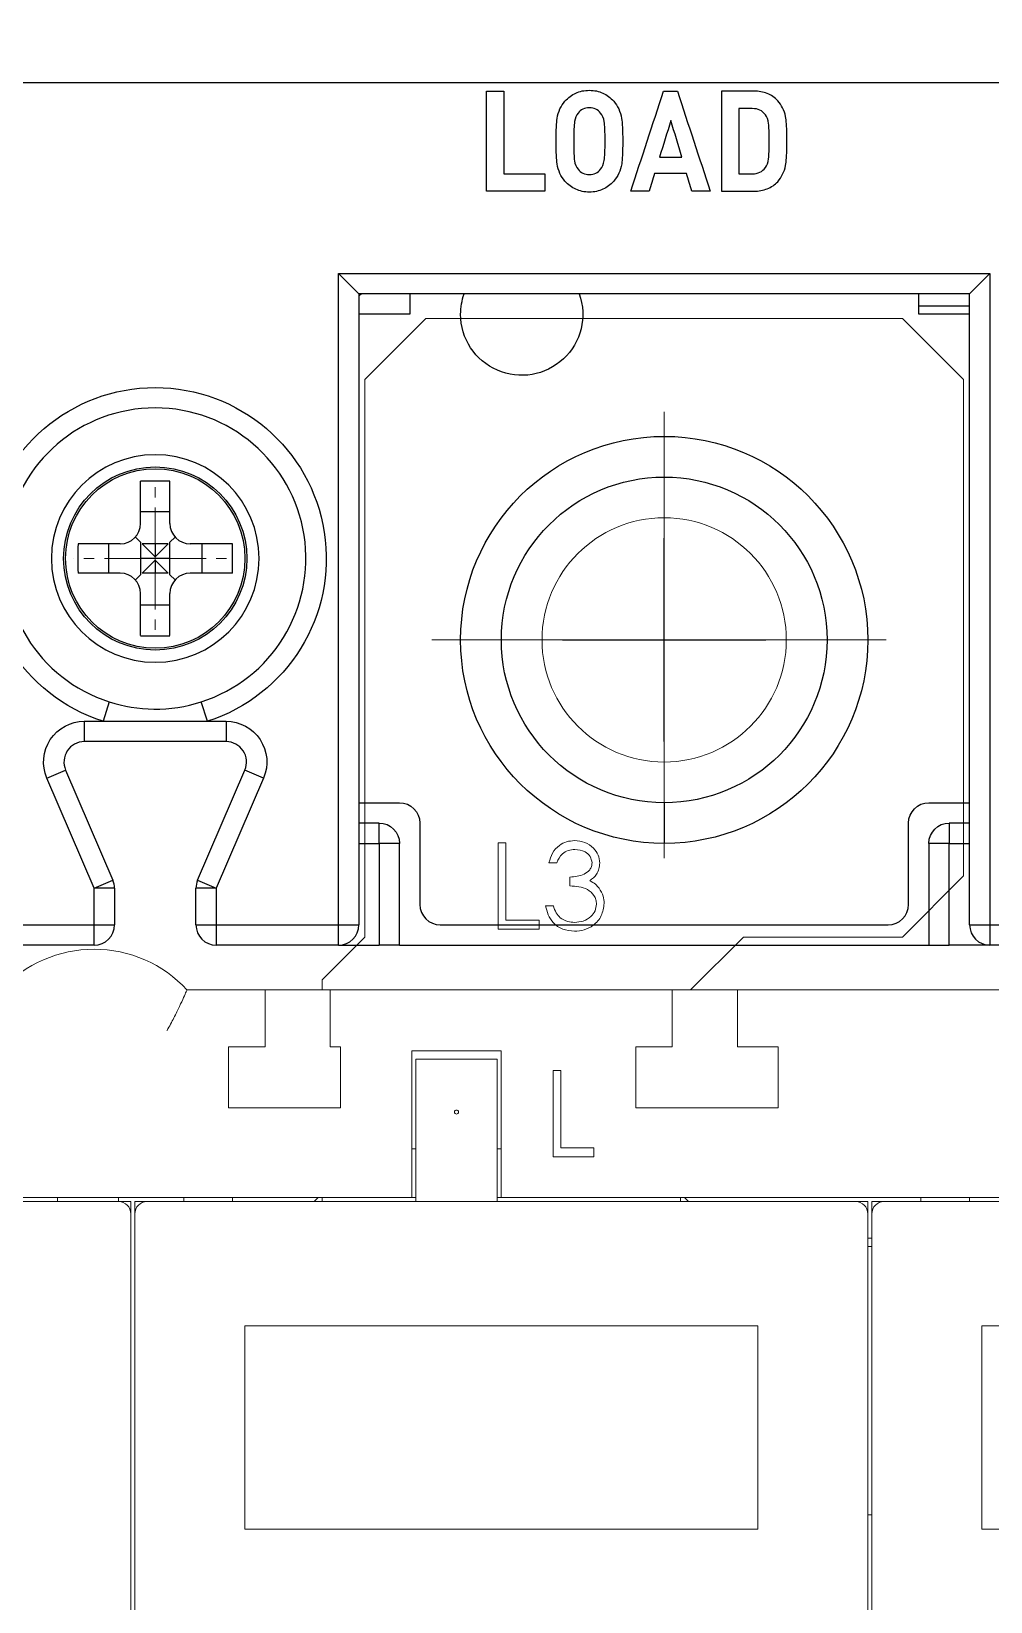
# Model space of a CAD drawing. Header units: millimetres. Extents: x 60229 to 91621, y 21923 to 36546.
# Drawn here: x 69907.69 to 69931.25, y 30044.09 to 30082.67 of the extents above; entities that cross this region are included whole.
import ezdxf

# ---------------------------------------------------------------- set-up
doc = ezdxf.new("R2010")
doc.units = ezdxf.units.MM
doc.linetypes.add('AM_ISO08W050', pattern=[18, 12, -1.5, 3, -1.5])
doc.linetypes.add('CENTER', pattern=[2, 1.25, -0.25, 0.25, -0.25])
for name, color, linetype in [('1', 7, 'Continuous'), ('DEF_AXIS', 7, 'Continuous'), ('DEF_FEATURE', 7, 'Continuous')]:
    doc.layers.add(name, color=color, linetype=linetype)
doc.layers.add('AM_07_중심선', color=1, linetype='AM_ISO08W050', lineweight=18)

# ---------------------------------------------------------------- blocks, each defined once
blk = doc.blocks.new('PS2-40S3P40G-DM')
at = {"color": 7, "linetype": 'Continuous', "lineweight": 0}
for p, q in [((63.305, 61.592), (64.805, 63.092)), ((64.805, 63.092), (76.505, 63.092)), ((76.505, 63.092), (78.005, 61.592)), ((63.305, 47.892), (63.305, 61.592)), ((78.005, 61.592), (78.005, 49.392)), ((66.577, 48.089), (66.577, 50.206)), ((66.577, 50.206), (66.767, 50.206)), ((66.767, 50.206), (66.767, 48.307)), ((68.015, 49.718), (67.825, 49.718)), ((76.505, 47.892), (78.005, 49.392)), ((68.341, 49.148), (68.341, 49.365)), ((67.744, 48.659), (67.934, 48.659)), ((66.767, 48.307), (67.581, 48.307)), ((67.581, 48.307), (67.581, 48.089)), ((63.305, 47.892), (62.255, 46.842)), ((67.581, 48.089), (66.577, 48.089)), ((71.305, 46.592), (72.605, 47.892)), ((76.505, 47.892), (72.605, 47.892)), ((62.255, 46.592), (62.255, 46.842)), ((58.936, 46.592), (60.855, 46.592)), ((60.855, 46.592), (60.855, 45.592)), ((62.455, 46.592), (60.855, 46.592)), ((62.455, 45.592), (62.455, 46.592)), ((62.455, 46.592), (70.855, 46.592)), ((70.855, 46.592), (70.855, 45.592)), ((72.455, 46.592), (70.855, 46.592)), ((72.455, 45.592), (72.455, 46.592)), ((72.455, 46.592), (80.855, 46.592)), ((60.855, 45.192), (60.855, 45.592)), ((62.455, 45.592), (62.455, 45.192)), ((70.855, 45.192), (70.855, 45.592)), ((72.455, 45.592), (72.455, 45.192)), ((59.955, 45.192), (60.855, 45.192)), ((59.955, 43.692), (59.955, 45.192)), ((62.455, 45.192), (62.705, 45.192)), ((62.705, 45.192), (62.705, 43.692)), ((69.955, 45.192), (70.855, 45.192)), ((69.955, 43.692), (69.955, 45.192)), ((72.455, 45.192), (73.455, 45.192)), ((73.455, 45.192), (73.455, 43.692)), ((64.455, 45.092), (66.655, 45.092)), ((64.455, 41.492), (64.455, 45.092)), ((64.555, 44.892), (64.555, 41.392)), ((64.555, 44.892), (66.555, 44.892)), ((66.555, 44.892), (66.555, 41.392)), ((66.655, 45.092), (66.655, 41.492)), ((67.927, 42.492), (67.927, 44.609)), ((67.927, 44.609), (68.117, 44.609)), ((68.117, 44.609), (68.117, 42.709)), ((62.705, 43.692), (59.955, 43.692)), ((73.455, 43.692), (69.955, 43.692)), ((64.555, 42.692), (64.455, 42.692)), ((66.655, 42.692), (66.555, 42.692)), ((68.931, 42.492), (67.927, 42.492)), ((68.117, 42.709), (68.931, 42.709)), ((68.931, 42.709), (68.931, 42.492)), ((39.855, 41.392), (57.255, 41.392)), ((48.555, 41.492), (64.455, 41.492)), ((55.755, 41.492), (55.755, 41.392)), ((57.255, 41.392), (57.255, 41.492)), ((57.255, 41.392), (57.555, 41.392)), ((57.555, 41.392), (57.555, 41.092)), ((57.655, 41.392), (57.955, 41.392)), ((57.655, 41.392), (57.655, 41.092)), ((57.955, 41.392), (75.355, 41.392)), ((58.855, 41.492), (58.855, 41.392)), ((60.055, 41.392), (60.055, 41.492)), ((62.055, 41.392), (62.155, 41.492)), ((62.255, 41.392), (62.255, 41.492)), ((64.555, 41.492), (64.455, 41.492)), ((66.655, 41.492), (66.555, 41.492)), ((66.655, 41.492), (82.555, 41.492)), ((71.055, 41.492), (71.055, 41.392)), ((71.155, 41.492), (71.255, 41.392)), ((75.355, 41.392), (75.655, 41.392)), ((75.655, 41.392), (75.655, 41.092)), ((75.755, 41.392), (76.055, 41.392)), ((75.755, 41.392), (75.755, 41.092)), ((76.055, 41.392), (93.455, 41.392)), ((76.955, 41.492), (76.955, 41.392)), ((78.155, 41.392), (78.155, 41.492)), ((57.555, 41.092), (57.555, 40.392)), ((57.655, 40.392), (57.655, 41.092)), ((75.655, 41.092), (75.655, 40.392)), ((75.755, 40.392), (75.755, 41.092)), ((57.555, 40.392), (57.555, -3.208)), ((57.655, -3.208), (57.655, 40.392)), ((75.655, 40.492), (75.755, 40.492)), ((75.655, 40.392), (75.655, -3.208)), ((75.655, 40.292), (75.755, 40.292)), ((75.755, -3.208), (75.755, 40.392)), ((60.355, 38.342), (60.355, 33.342)), ((72.955, 38.342), (60.355, 38.342)), ((72.955, 33.342), (72.955, 38.342)), ((78.455, 38.342), (78.455, 33.342)), ((91.055, 38.342), (78.455, 38.342)), ((75.655, 33.692), (75.755, 33.692)), ((60.355, 33.342), (72.955, 33.342)), ((78.455, 33.342), (91.055, 33.342))]:
    blk.add_line(p, q, dxfattribs=at)
at = {"color": 1, "lineweight": -3}
for p, q in [((70.655, 52.692), (70.655, 57.692)), ((68.155, 55.192), (73.155, 55.192))]:
    blk.add_line(p, q, dxfattribs=at)
at = {"color": 7, "linetype": 'Continuous', "lineweight": 0}
for centre, radius in [((70.655, 55.192), 3), ((65.555, 43.592), 0.05)]:
    blk.add_circle(centre, radius, dxfattribs=at)
for centre, radius, start, end in [((56.655, 44.492), 3.1, 42.6423, 137.3577), ((57.255, 41.092), 0.3, 0, 90), ((57.955, 41.092), 0.3, 90, 180), ((75.355, 41.092), 0.3, 0, 90), ((76.055, 41.092), 0.3, 90, 180)]:
    blk.add_arc(centre, radius, start, end, dxfattribs=at)
for points, knots in [([(67.825, 49.718), (67.85, 49.799), (67.898, 49.962), (68.06, 50.142), (68.256, 50.245), (68.389, 50.255), (68.455, 50.26)], [0, 0, 0, 0, 0.280289, 0.55968, 0.779747, 1, 1, 1, 1]), ([(68.455, 50.26), (68.541, 50.251), (68.712, 50.233), (68.917, 50.097), (69.047, 49.912), (69.065, 49.778), (69.073, 49.71)], [0, 0, 0, 0, 0.280085, 0.559869, 0.780098, 1, 1, 1, 1]), ([(68.458, 50.043), (68.403, 50.039), (68.293, 50.03), (68.118, 49.924), (68.054, 49.796), (68.015, 49.718)], [0, 0, 0, 0, 0.280636, 0.560364, 1, 1, 1, 1]), ([(68.883, 49.711), (68.873, 49.767), (68.851, 49.878), (68.689, 50.015), (68.545, 50.033), (68.458, 50.043)], [0, 0, 0, 0, 0.278863, 0.560055, 1, 1, 1, 1]), ([(68.341, 49.365), (68.46, 49.376), (68.64, 49.392), (68.815, 49.517), (68.875, 49.622), (68.881, 49.682), (68.883, 49.711)], [0, 0, 0, 0, 0.499396, 0.749029, 0.874537, 1, 1, 1, 1]), ([(69.073, 49.71), (69.07, 49.662), (69.063, 49.564), (68.987, 49.401), (68.887, 49.323), (68.826, 49.275)], [0, 0, 0, 0, 0.280507, 0.560791, 1, 1, 1, 1]), ([(68.992, 48.7), (68.989, 48.737), (68.983, 48.811), (68.917, 48.944), (68.778, 49.075), (68.56, 49.133), (68.414, 49.143), (68.341, 49.148)], [0, 0, 0, 0, 0.125235, 0.250515, 0.499248, 0.749046, 1, 1, 1, 1]), ([(68.826, 49.275), (68.875, 49.249), (68.963, 49.203), (69.027, 49.128), (69.056, 49.094)], [0, 0, 0, 0, 0.559839, 1, 1, 1, 1]), ([(69.056, 49.094), (69.096, 49.03), (69.169, 48.914), (69.178, 48.778), (69.182, 48.718)], [0, 0, 0, 0, 0.559418, 1, 1, 1, 1]), ([(68.45, 48.035), (68.353, 48.044), (68.158, 48.06), (67.93, 48.223), (67.796, 48.437), (67.761, 48.585), (67.744, 48.659)], [0, 0, 0, 0, 0.279877, 0.559012, 0.779271, 1, 1, 1, 1]), ([(67.934, 48.659), (67.953, 48.598), (67.988, 48.488), (68.065, 48.404), (68.099, 48.367)], [0, 0, 0, 0, 0.560694, 1, 1, 1, 1]), ([(69.182, 48.718), (69.167, 48.614), (69.136, 48.406), (68.938, 48.178), (68.696, 48.054), (68.532, 48.041), (68.45, 48.035)], [0, 0, 0, 0, 0.279308, 0.558806, 0.779294, 1, 1, 1, 1]), ([(68.453, 48.252), (68.527, 48.257), (68.673, 48.267), (68.85, 48.377), (68.971, 48.528), (68.985, 48.643), (68.992, 48.7)], [0, 0, 0, 0, 0.2805991, 0.560151, 0.7803024, 1, 1, 1, 1]), ([(68.099, 48.367), (68.16, 48.329), (68.269, 48.26), (68.397, 48.255), (68.453, 48.252)], [0, 0, 0, 0, 0.5587022, 1, 1, 1, 1]), ([(58.936, 46.592), (58.932, 46.583), (58.923, 46.563), (58.856, 46.413), (58.754, 46.191), (58.615, 45.908), (58.504, 45.699), (58.445, 45.594), (58.444, 45.592)], [0, 0, 0, 0, 0.189363, 0.378514, 0.573455, 0.78372, 0.995867, 1, 1, 1, 1])]:
    blk.add_open_spline(points, degree=3, knots=knots, dxfattribs=at)
blk = doc.blocks.new('HGM-100AF(4P)')
at = {"color": 1, "ltscale": 5}
blk.add_lwpolyline([(-50.613, 25.184), (51.387, 25.184), (51.387, -43.816), (-50.613, -43.816)], close=True, dxfattribs=at)
at = {"layer": '1', "color": 7, "linetype": 'Continuous'}
for p, q in [((4.887, -48.5), (20.887, -48.5)), ((4.887, -64.5), (4.887, -48.5)), ((4.887, -48.5), (5.387, -49)), ((20.887, -48.5), (20.387, -49)), ((20.887, -48.5), (20.887, -64.5)), ((20.387, -49), (5.387, -49)), ((5.387, -49), (5.387, -64.5)), ((6.637, -49), (6.637, -49.5)), ((20.387, -49.3), (19.136, -49.3)), ((19.137, -49.5), (19.137, -49)), ((20.387, -64.5), (20.387, -49)), ((6.637, -49.5), (5.387, -49.5)), ((20.387, -49.5), (19.137, -49.5)), ((-0.742, -59.024), (-0.894, -59.5)), ((1.667, -59.5), (1.515, -59.024)), ((-1.355, -59.5), (-0.894, -59.5)), ((-1.355, -59.5), (-1.355, -60)), ((-0.894, -59.5), (1.667, -59.5)), ((1.667, -59.5), (2.128, -59.5)), ((2.128, -59.5), (2.128, -60)), ((2.128, -60), (-1.355, -60)), ((-2.274, -60.894), (-1.815, -60.697)), ((-1.113, -63.603), (-2.274, -60.894)), ((-1.815, -60.697), (-0.654, -63.406)), ((1.427, -63.406), (2.588, -60.697)), ((3.047, -60.894), (1.887, -63.603)), ((3.047, -60.894), (2.588, -60.697)), ((5.387, -61.5), (6.387, -61.5)), ((12.887, -61.5), (12.887, -62.5)), ((19.387, -61.5), (20.387, -61.5)), ((5.887, -62), (5.387, -62)), ((5.887, -62.5), (5.887, -62)), ((6.887, -62), (6.887, -64)), ((18.887, -64), (18.887, -62)), ((19.887, -62), (19.887, -62.5)), ((20.387, -62), (19.887, -62)), ((5.387, -62.5), (5.887, -62.5)), ((5.887, -62.5), (5.887, -65)), ((6.387, -62.5), (5.887, -62.5)), ((6.387, -65), (6.387, -62.5)), ((19.887, -62.5), (19.387, -62.5)), ((19.387, -62.5), (19.387, -65)), ((19.887, -62.5), (20.387, -62.5)), ((19.887, -65), (19.887, -62.5)), ((-1.113, -63.603), (-0.654, -63.406)), ((-1.113, -64.5), (-1.113, -63.603)), ((-0.613, -63.603), (-1.113, -63.603)), ((-0.613, -63.603), (-0.613, -64.5)), ((1.887, -63.603), (1.387, -63.603)), ((1.387, -64.5), (1.387, -63.603)), ((1.427, -63.406), (1.887, -63.603)), ((1.887, -63.603), (1.887, -64.5)), ((-4.113, -64.5), (-1.113, -64.5)), ((-1.113, -65), (-1.113, -64.5)), ((-1.113, -64.5), (-0.613, -64.5)), ((1.387, -64.5), (1.887, -64.5)), ((1.887, -64.5), (4.887, -64.5)), ((1.887, -64.5), (1.887, -65)), ((4.887, -65), (4.887, -64.5)), ((4.887, -64.5), (5.387, -64.5)), ((7.387, -64.5), (18.387, -64.5)), ((20.387, -64.5), (20.887, -64.5)), ((20.887, -64.5), (23.887, -64.5)), ((20.887, -64.5), (20.887, -65)), ((-1.113, -65), (-4.113, -65)), ((4.887, -65), (1.887, -65)), ((4.887, -65), (5.887, -65)), ((6.387, -65), (5.887, -65)), ((6.387, -65), (19.387, -65)), ((19.387, -65), (19.887, -65)), ((20.887, -65), (19.887, -65)), ((23.887, -65), (20.887, -65))]:
    blk.add_line(p, q, dxfattribs=at)
at = {"layer": '1', "color": 7, "linetype": 'Continuous', "extrusion": (0, 0, -1)}
blk.add_circle((-0.387, -55.5), 2.55, dxfattribs=at)
blk.add_circle((-0.387, -55.5), 2.55, dxfattribs=at)
at = {"layer": '1', "color": 7, "linetype": 'Continuous'}
blk.add_circle((0.387, -55.5), 2.25, dxfattribs=at)
blk.add_circle((0.387, -55.5), 2.25, dxfattribs=at)
at = {"layer": '1', "color": 7, "linetype": 'Continuous', "extrusion": (0, 0, -1)}
for centre, radius, start, end in [((-4.617, -48), 1.3, 230.2855, 233.6956), ((-9.387, -49.5), 1.5, 160.5319, 0), ((-9.387, -49.5), 1.5, 0, 19.4681), ((-0.387, -55.5), 4.2, 287.7528, 252.2472), ((-12.887, -57.5), 5, 270, 180), ((-12.887, -57.5), 4, 270, 90), ((-12.887, -57.5), 4, 90, 180), ((-12.887, -57.5), 5, 180, 270), ((-12.887, -57.5), 4, 180, 270), ((1.355, -60.5), 1, 336.8014, 90), ((-2.128, -60.5), 1, 90, 203.1986), ((-6.387, -62), 0.5, 90, 180), ((-19.387, -62), 0.5, 0, 90), ((-5.887, -62.5), 0.5, 90, 180), ((-19.887, -62.5), 0.5, 0, 90)]:
    blk.add_arc(centre, radius, start, end, dxfattribs=at)
at = {"layer": '1', "color": 7, "linetype": 'Continuous'}
for centre, radius, start, end in [((0.387, -55.5), 3.7, 287.7528, 252.2472), ((-1.355, -60.5), 0.5, 90, 203.1986), ((2.128, -60.5), 0.5, 336.8014, 90), ((-1.113, -63.603), 0.5, 0, 23.1986), ((1.887, -63.603), 0.5, 156.8014, 180), ((7.387, -64), 0.5, 180, 270), ((18.387, -64), 0.5, 270, 0), ((-1.113, -64.5), 0.5, 270, 0), ((1.887, -64.5), 0.5, 180, 270), ((4.887, -64.5), 0.5, 270, 0), ((20.887, -64.5), 0.5, 180, 270)]:
    blk.add_arc(centre, radius, start, end, dxfattribs=at)
for points in [[(8.52, -44.018), (8.664, -44.018), (8.808, -44.018), (8.952, -44.018)], [(8.52, -46.476), (8.52, -45.657), (8.52, -44.837), (8.52, -44.018)], [(8.952, -44.018), (8.952, -44.695), (8.952, -45.372), (8.952, -46.048)], [(10.257, -44.691), (10.286, -44.519), (10.35, -44.377), (10.45, -44.267)], [(10.45, -44.267), (10.531, -44.177), (10.619, -44.109), (10.716, -44.065)], [(11.379, -44.065), (11.476, -44.109), (11.566, -44.177), (11.646, -44.267)], [(11.646, -44.267), (11.746, -44.377), (11.81, -44.517), (11.839, -44.688)], [(12.066, -46.476), (12.334, -45.657), (12.603, -44.837), (12.871, -44.018)], [(12.871, -44.018), (12.984, -44.018), (13.097, -44.018), (13.21, -44.018)], [(13.21, -44.018), (13.479, -44.837), (13.748, -45.657), (14.017, -46.476)], [(14.291, -44.018), (14.291, -44.018), (14.291, -46.476), (14.291, -46.476)], [(15.09, -44.018), (15.09, -44.018), (14.291, -44.018), (14.291, -44.018)], [(15.867, -44.639), (15.836, -44.49), (15.772, -44.361), (15.674, -44.253)], [(10.77, -44.557), (10.727, -44.61), (10.698, -44.679), (10.685, -44.765)], [(10.89, -44.46), (10.843, -44.483), (10.803, -44.515), (10.77, -44.557)], [(11.839, -44.688), (11.858, -44.796), (11.867, -44.982), (11.867, -45.247)], [(13.051, -44.743), (12.958, -45.041), (12.865, -45.339), (12.772, -45.637)], [(13.321, -45.637), (13.231, -45.339), (13.141, -45.041), (13.051, -44.743)], [(15.448, -44.81), (15.437, -44.724), (15.413, -44.654), (15.374, -44.601)], [(15.898, -45.081), (15.898, -44.886), (15.887, -44.739), (15.867, -44.639)], [(15.466, -45.237), (15.466, -45.039), (15.46, -44.897), (15.448, -44.81)], [(15.898, -45.237), (15.898, -45.237), (15.898, -45.081), (15.898, -45.081)], [(11.412, -45.72), (11.427, -45.628), (11.435, -45.47), (11.435, -45.247)], [(11.867, -45.247), (11.867, -45.519), (11.859, -45.704), (11.842, -45.803)], [(15.448, -45.68), (15.46, -45.589), (15.466, -45.442), (15.466, -45.237)], [(15.867, -45.844), (15.887, -45.743), (15.898, -45.594), (15.898, -45.396)], [(15.898, -45.396), (15.898, -45.396), (15.898, -45.237), (15.898, -45.237)], [(10.45, -46.228), (10.348, -46.115), (10.284, -45.975), (10.257, -45.807)], [(10.683, -45.732), (10.696, -45.814), (10.725, -45.882), (10.77, -45.938)], [(11.326, -45.938), (11.368, -45.885), (11.396, -45.812), (11.412, -45.72)], [(11.842, -45.803), (11.813, -45.973), (11.748, -46.115), (11.646, -46.228)], [(12.772, -45.637), (12.955, -45.637), (13.138, -45.637), (13.321, -45.637)], [(15.373, -45.896), (15.412, -45.843), (15.437, -45.771), (15.448, -45.68)], [(15.674, -46.242), (15.772, -46.133), (15.836, -46.001), (15.867, -45.844)], [(8.952, -46.048), (9.287, -46.048), (9.621, -46.048), (9.956, -46.048)], [(9.956, -46.048), (9.956, -46.191), (9.956, -46.334), (9.956, -46.476)], [(10.718, -46.43), (10.62, -46.385), (10.531, -46.318), (10.45, -46.228)], [(11.646, -46.228), (11.566, -46.318), (11.478, -46.385), (11.383, -46.43)], [(12.65, -46.041), (12.606, -46.186), (12.561, -46.331), (12.517, -46.476)], [(13.437, -46.041), (13.174, -46.041), (12.912, -46.041), (12.65, -46.041)], [(13.567, -46.476), (13.523, -46.331), (13.48, -46.186), (13.437, -46.041)], [(9.956, -46.476), (9.477, -46.476), (8.999, -46.476), (8.52, -46.476)], [(12.517, -46.476), (12.367, -46.476), (12.216, -46.476), (12.066, -46.476)], [(14.017, -46.476), (13.867, -46.476), (13.717, -46.476), (13.567, -46.476)], [(14.291, -46.476), (14.291, -46.476), (15.09, -46.476), (15.09, -46.476)]]:
    blk.add_open_spline(points, degree=3, dxfattribs=at)
for points, knots in [([(10.716, -44.065), (10.812, -44.02), (10.924, -43.997), (11.05, -43.997), (11.172, -43.997), (11.282, -44.02), (11.379, -44.065)], [0, 0, 0, 0, 0.5, 0.5, 0.5, 1, 1, 1, 1]), ([(15.674, -44.253), (15.601, -44.172), (15.515, -44.113), (15.317, -44.037), (15.208, -44.018), (15.09, -44.018)], [0, 0, 0, 0, 0.5, 0.5, 1, 1, 1, 1]), ([(10.257, -45.807), (10.241, -45.705), (10.233, -45.519), (10.233, -45.247), (10.233, -44.978), (10.241, -44.793), (10.257, -44.691)], [0, 0, 0, 0, 0.5, 0.5, 0.5, 1, 1, 1, 1]), ([(11.326, -44.557), (11.258, -44.469), (11.166, -44.425), (11.05, -44.425), (10.99, -44.425), (10.936, -44.437), (10.89, -44.46)], [0, 0, 0, 0, 0.5, 0.5, 0.5, 1, 1, 1, 1]), ([(11.435, -45.247), (11.435, -45.012), (11.428, -44.852), (11.399, -44.682), (11.37, -44.612), (11.326, -44.557)], [0, 0, 0, 0, 0.5, 0.5, 1, 1, 1, 1]), ([(15.374, -44.601), (15.336, -44.548), (15.291, -44.509), (15.187, -44.459), (15.124, -44.446), (15.05, -44.446), (15.05, -44.446), (14.723, -44.446), (14.723, -44.446), (14.723, -44.446), (14.723, -46.048), (14.723, -46.048), (14.723, -46.048), (15.05, -46.048), (15.05, -46.048), (15.19, -46.048), (15.298, -45.998), (15.373, -45.896)], [0, 0, 0, 0, 0.166667, 0.166667, 0.333333, 0.333333, 0.333333, 0.5, 0.5, 0.5, 0.666667, 0.666667, 0.666667, 0.833333, 0.833333, 0.833333, 1, 1, 1, 1]), ([(10.685, -44.765), (10.672, -44.852), (10.665, -45.012), (10.665, -45.247), (10.665, -45.489), (10.671, -45.651), (10.683, -45.732)], [0, 0, 0, 0, 0.5, 0.5, 0.5, 1, 1, 1, 1]), ([(10.77, -45.938), (10.838, -46.025), (10.932, -46.069), (11.05, -46.069), (11.166, -46.069), (11.258, -46.025), (11.326, -45.938)], [0, 0, 0, 0, 0.5, 0.5, 0.5, 1, 1, 1, 1]), ([(15.09, -46.476), (15.206, -46.476), (15.315, -46.456), (15.52, -46.376), (15.606, -46.318), (15.674, -46.242)], [0, 0, 0, 0, 0.5, 0.5, 1, 1, 1, 1]), ([(11.383, -46.43), (11.287, -46.475), (11.176, -46.497), (11.05, -46.497), (10.926, -46.497), (10.815, -46.475), (10.718, -46.43)], [0, 0, 0, 0, 0.5, 0.5, 0.5, 1, 1, 1, 1]), ([(-0.742, -59.024), (-0.39, -59.136), (-0.019, -59.196), (0.743, -59.204), (1.14, -59.144), (1.515, -59.024)], [0, 0, 0, 0, 0.483534, 0.483534, 1, 1, 1, 1])]:
    blk.add_open_spline(points, degree=3, knots=knots, dxfattribs=at)
at = {"layer": 'AM_07_중심선', "ltscale": 3}
for q in [(12.887, -51.895), (7.179, -57.5), (12.887, -62.862), (18.335, -57.5)]:
    blk.add_line((12.887, -57.5), q, dxfattribs=at)
at = {"layer": 'AM_07_중심선', "color": 1, "linetype": 'CENTER'}
for q in [(0.387, -53.5), (-1.614, -55.5), (0.387, -57.5), (2.387, -55.5)]:
    blk.add_line((0.387, -55.5), q, dxfattribs=at)
at = {"layer": 'DEF_AXIS', "color": 7, "linetype": 'Continuous'}
for p, q in [((0.747, -54.355), (0.027, -54.355)), ((-0.758, -55.14), (-0.758, -55.86)), ((0.387, -55.462), (0.065, -55.14)), ((0.708, -55.14), (0.065, -55.14)), ((0.387, -55.462), (0.708, -55.14)), ((0.387, -55.14), (0.387, -55.462)), ((1.532, -55.14), (1.532, -55.86)), ((0.747, -55.5), (0.027, -55.5)), ((0.387, -55.538), (0.065, -55.86)), ((0.387, -55.538), (0.387, -55.86)), ((0.387, -55.538), (0.708, -55.86)), ((0.708, -55.86), (0.065, -55.86)), ((0.747, -56.645), (0.027, -56.645))]:
    blk.add_line(p, q, dxfattribs=at)
for centre, radius, start, end in [((0.386, -71.418), 17.818, 88.8426, 91.1574), ((16.097, -55.5), 17.61, 178.8287, 181.1713), ((-15.324, -55.5), 17.61, 358.8287, 1.1713), ((0.386, -39.582), 17.818, 268.8426, 271.1574)]:
    blk.add_arc(centre, radius, start, end, dxfattribs=at)
at = {"layer": 'DEF_FEATURE', "color": 7, "linetype": 'Continuous'}
for p, q in [((0.027, -54.64), (0.027, -53.604)), ((0.747, -54.64), (0.747, -53.604)), ((-0.473, -55.14), (-1.51, -55.14)), ((0.027, -55.102), (-0.101, -54.974)), ((0.027, -55.102), (0.027, -55.898)), ((0.874, -54.974), (0.747, -55.102)), ((0.747, -55.898), (0.747, -55.102)), ((2.283, -55.14), (1.247, -55.14)), ((-0.473, -55.86), (-1.51, -55.86)), ((-0.101, -56.026), (0.027, -55.898)), ((0.747, -55.898), (0.874, -56.026)), ((2.283, -55.86), (1.247, -55.86)), ((0.027, -57.396), (0.027, -56.36)), ((0.747, -57.396), (0.747, -56.36))]:
    blk.add_line(p, q, dxfattribs=at)
blk.add_circle((0.387, -55.5), 2.203, dxfattribs=at)
for centre, start, end in [((-0.473, -54.64), 270, 0), ((1.247, -54.64), 180, 270), ((-0.473, -56.36), 0, 90), ((1.247, -56.36), 90, 180)]:
    blk.add_arc(centre, 0.5, start, end, dxfattribs=at)

msp = doc.modelspace()

# ---------------------------------------------------------------- block references
at = {"linetype": 'Continuous', "lineweight": -2}
msp.add_blockref('HGM-100AF(4P)', (69910.346, 30125.219), dxfattribs=at)
at = {"lineweight": -2}
msp.add_blockref('PS2-40S3P40G-DM', (69852.577, 30012.527), dxfattribs=at)

doc.saveas('drawing.dxf')
